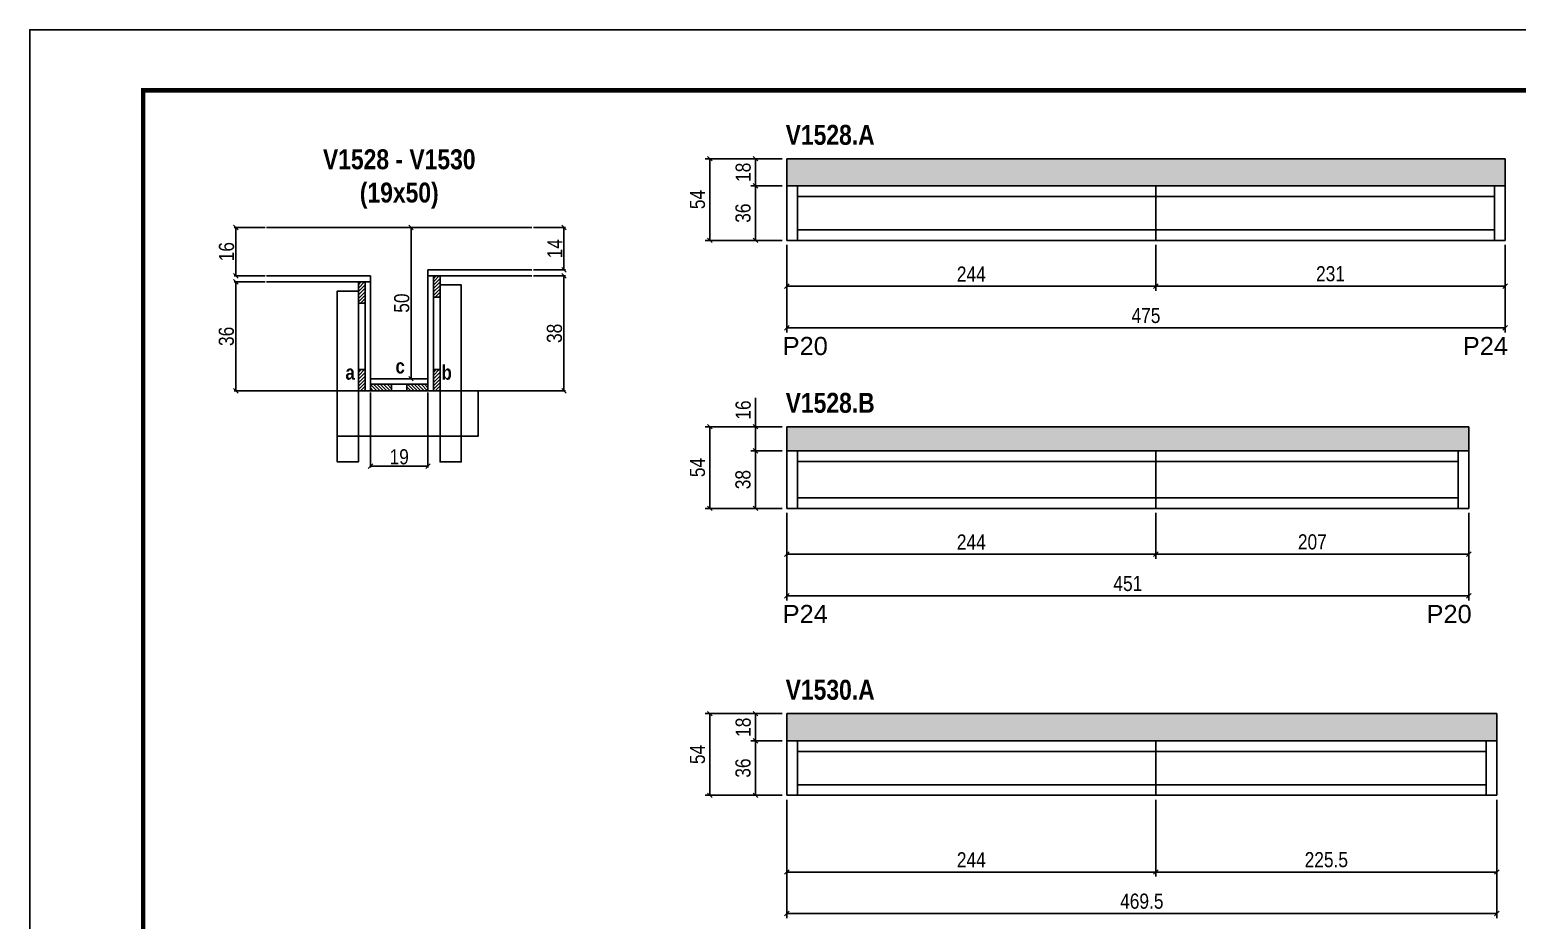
# Model space of a CAD drawing. Extents: x 3309 to 9563, y -2522 to 14608.
# Drawn here: x 4908 to 5891, y 8276 to 8865 of the extents above; entities that cross this region are included whole.
import ezdxf

# ---------------------------------------------------------------- set-up
doc = ezdxf.new("R2010")
doc.units = 0
doc.linetypes.add('DASHED', pattern=[0.75, 0.5, -0.25])
for name, color, linetype in [('5', 5, 'Continuous'), ('COTA', 241, 'Continuous'), ('detalhes', 4, 'Continuous'), ('NOMENCLATURA', 7, 'Continuous'), ('Painéis', 200, 'Continuous'), ('SARR_2.2x7', 40, 'Continuous'), ('SARR_3.5x7', 81, 'Continuous')]:
    doc.layers.add(name, color=color, linetype=linetype)
for name, color, linetype, lineweight in [('CONCRETO', 251, 'Continuous', 25), ('Folhas', 255, 'Continuous', 9), ('SARRAFO DE PRESSAO', 251, 'DASHED', 9)]:
    doc.layers.add(name, color=color, linetype=linetype, lineweight=lineweight)
doc.layers.add('Laje_Perimetro', color=7, linetype='Continuous', plot=False)
doc.styles.add('COTA TECNICA', font='techl___.ttf', dxfattribs={"height": 10})
doc.styles.add('COTA TECNICA 2X', font='techl___.ttf', dxfattribs={"height": 10})
doc.styles.get("Standard").update_dxf_attribs({"font": 'arial.ttf'})
doc.styles.add('TECNICA', font='techb___.ttf', dxfattribs={"height": 10})
doc.dimstyles.new('PAINEL', dxfattribs={"dimtxt": 10, "dimasz": 3, "dimexe": 3, "dimexo": 3, "dimgap": 3, "dimtad": 1, "dimdec": 1, "dimzin": 12, "dimdsep": 46, "dimtxsty": 'COTA TECNICA', "dimblk1": 'OBLIQUE', "dimblk2": 'OBLIQUE', "dimsah": 1, "dimcen": 0.9, "dimclrd": 4, "dimclre": 4, "dimclrt": 240, "dimadec": 1, "dimazin": 3, "dimtfac": 1, "dimtdec": 1, "dimtmove": 0, "dimatfit": 3, "dimfxl": 1, "dimtolj": 1, "dimtzin": 12, "dimarcsym": 0})
doc.dimstyles.new('SECAO', dxfattribs={"dimscale": 0.333333, "dimtxt": 5, "dimasz": 9, "dimexe": 3, "dimexo": 3, "dimgap": 3, "dimtad": 1, "dimdec": 1, "dimlfac": 0.5, "dimzin": 12, "dimdsep": 46, "dimtxsty": 'COTA TECNICA 2X', "dimblk1": 'OBLIQUE', "dimblk2": 'OBLIQUE', "dimsah": 1, "dimcen": 0.9, "dimclrd": 4, "dimclre": 4, "dimclrt": 240, "dimadec": 1, "dimazin": 3, "dimtfac": 1, "dimtdec": 1, "dimtmove": 0, "dimatfit": 3, "dimfxl": 1, "dimtolj": 1, "dimtzin": 12, "dimarcsym": 0})
pattern_1 = [(135, (38368.6903, -114885.928), (-1.122532015, -1.122532015), [])]
pattern_2 = [(45, (-118387.018, -24595.297), (-1.122532015, 1.122532015), [])]

# ---------------------------------------------------------------- blocks, each defined once
blk = doc.blocks.new('9999999999')
at = {"layer": 'Folhas'}
blk.add_lwpolyline([(98138.98, 34190.21), (99623.98, 34190.21), (99623.98, 35240.21), (98138.98, 35240.21)], close=True, dxfattribs=at)
at = {"layer": 'Folhas', "color": 30, "const_width": 3}
blk.add_lwpolyline([(98213.98, 34230.21), (99583.98, 34230.21), (99583.98, 35200.21), (98213.98, 35200.21)], close=True, dxfattribs=at)
blk = doc.blocks.new('_Oblique')
at = {"color": 0, "linetype": 'ByBlock', "lineweight": -2}
blk.add_line((-0.5, -0.5), (0.5, 0.5), dxfattribs=at)
blk = doc.blocks.new('*D2174')
at = {"layer": 'COTA', "color": 4, "lineweight": -2, "transparency": 16777216}
for p, q in [((5133.15, 8625.24), (5133.15, 8575.49)), ((5171.15, 8625.24), (5171.15, 8575.49)), ((5171.15, 8576.49), (5133.15, 8576.49))]:
    blk.add_line(p, q, dxfattribs=at)
at = {"layer": 'Defpoints', "color": 0, "transparency": 16777216}
for p in [(5133.15, 8626.24), (5171.15, 8626.24), (5133.15, 8576.49)]:
    blk.add_point(p, dxfattribs=at)
at = {"layer": 'COTA', "color": 4, "lineweight": -2, "transparency": 16777216, "xscale": 3, "yscale": 3, "zscale": 3, "rotation": 180}
blk.add_blockref('_Oblique', (5133.15, 8576.49), dxfattribs=at)
at = {"layer": 'COTA', "color": 4, "lineweight": -2, "transparency": 16777216, "xscale": 3, "yscale": 3, "zscale": 3}
blk.add_blockref('_Oblique', (5171.15, 8576.49), dxfattribs=at)
at = {"layer": 'COTA', "color": 240, "transparency": 16777216, "insert": (5152.15, 8582.58), "char_height": 10, "attachment_point": 5, "style": 'COTA TECNICA 2X'}
blk.add_mtext('\\A1;19', dxfattribs=at)
blk = doc.blocks.new('*D2175')
at = {"layer": 'COTA', "color": 4, "lineweight": -2, "transparency": 16777216}
for p, q in [((5063.45, 8698.24), (5043.1, 8698.24)), ((5044.1, 8698.24), (5044.1, 8626.24)), ((5124.15, 8626.24), (5043.1, 8626.24))]:
    blk.add_line(p, q, dxfattribs=at)
at = {"layer": 'Defpoints', "color": 0, "transparency": 16777216}
for p in [(5064.45, 8698.24), (5044.1, 8626.24), (5125.15, 8626.24, 0)]:
    blk.add_point(p, dxfattribs=at)
at = {"layer": 'COTA', "color": 4, "lineweight": -2, "transparency": 16777216, "xscale": 3, "yscale": 3, "zscale": 3}
for p, rotation in [((5044.1, 8698.24), 90), ((5044.1, 8626.24), 270)]:
    blk.add_blockref('_Oblique', p, dxfattribs=dict(at, rotation=rotation))
at = {"layer": 'COTA', "color": 240, "transparency": 16777216, "insert": (5037.89, 8662.24), "char_height": 10, "attachment_point": 5, "rotation": 90, "style": 'COTA TECNICA 2X'}
blk.add_mtext('\\A1;36', dxfattribs=at)
blk = doc.blocks.new('*D2176')
at = {"layer": 'COTA', "color": 4, "lineweight": -2, "transparency": 16777216}
for p, q in [((5240.85, 8702.24), (5262.07, 8702.24)), ((5261.07, 8702.24), (5261.07, 8626.24)), ((5180.15, 8626.24), (5262.07, 8626.24))]:
    blk.add_line(p, q, dxfattribs=at)
at = {"layer": 'Defpoints', "color": 0, "transparency": 16777216}
for p in [(5239.85, 8702.24), (5179.15, 8626.24, 0), (5261.07, 8626.24)]:
    blk.add_point(p, dxfattribs=at)
at = {"layer": 'COTA', "color": 4, "lineweight": -2, "transparency": 16777216, "xscale": 3, "yscale": 3, "zscale": 3}
for p, rotation in [((5261.07, 8702.24), 90), ((5261.07, 8626.24), 270)]:
    blk.add_blockref('_Oblique', p, dxfattribs=dict(at, rotation=rotation))
at = {"layer": 'COTA', "color": 240, "transparency": 16777216, "insert": (5254.83, 8664.24), "char_height": 10, "attachment_point": 5, "rotation": 90, "style": 'COTA TECNICA 2X'}
blk.add_mtext('\\A1;38', dxfattribs=at)
blk = doc.blocks.new('*D2177')
at = {"layer": 'COTA', "color": 4, "lineweight": -2, "transparency": 16777216}
for p, q in [((5170.15, 8734.24), (5158.98, 8734.24)), ((5159.98, 8634.24), (5159.98, 8734.24)), ((5170.15, 8634.24), (5158.98, 8634.24))]:
    blk.add_line(p, q, dxfattribs=at)
at = {"layer": 'Defpoints', "color": 0, "transparency": 16777216}
for p in [(5159.98, 8734.24), (5171.15, 8734.24), (5171.15, 8634.24)]:
    blk.add_point(p, dxfattribs=at)
at = {"layer": 'COTA', "color": 4, "lineweight": -2, "transparency": 16777216, "xscale": 3, "yscale": 3, "zscale": 3}
for p, rotation in [((5159.98, 8734.24), 90), ((5159.98, 8634.24), 270)]:
    blk.add_blockref('_Oblique', p, dxfattribs=dict(at, rotation=rotation))
at = {"layer": 'COTA', "color": 240, "transparency": 16777216, "insert": (5153.87, 8684.24), "char_height": 10, "attachment_point": 5, "rotation": 90, "style": 'COTA TECNICA 2X'}
blk.add_mtext('\\A1;50', dxfattribs=at)
blk = doc.blocks.new('*D2178')
at = {"layer": 'COTA', "color": 4, "lineweight": -2, "transparency": 16777216}
for p, q in [((5240.85, 8734.24), (5262.07, 8734.24)), ((5261.07, 8706.24), (5261.07, 8734.24)), ((5240.85, 8706.24), (5262.07, 8706.24))]:
    blk.add_line(p, q, dxfattribs=at)
at = {"layer": 'Defpoints', "color": 0, "transparency": 16777216}
for p in [(5239.85, 8734.24), (5261.07, 8734.24), (5239.85, 8706.24)]:
    blk.add_point(p, dxfattribs=at)
at = {"layer": 'COTA', "color": 4, "lineweight": -2, "transparency": 16777216, "xscale": 3, "yscale": 3, "zscale": 3}
for p, rotation in [((5261.07, 8734.24), 90), ((5261.07, 8706.24), 270)]:
    blk.add_blockref('_Oblique', p, dxfattribs=dict(at, rotation=rotation))
at = {"layer": 'COTA', "color": 240, "transparency": 16777216, "insert": (5255, 8720.24), "char_height": 10, "attachment_point": 5, "rotation": 90, "style": 'COTA TECNICA 2X'}
blk.add_mtext('\\A1;14', dxfattribs=at)
blk = doc.blocks.new('*D2179')
at = {"layer": 'COTA', "color": 4, "lineweight": -2, "transparency": 16777216}
for p, q in [((5063.45, 8734.24), (5043.1, 8734.24)), ((5044.1, 8702.24), (5044.1, 8734.24)), ((5063.45, 8702.24), (5043.1, 8702.24))]:
    blk.add_line(p, q, dxfattribs=at)
at = {"layer": 'Defpoints', "color": 0, "transparency": 16777216}
for p in [(5044.1, 8734.24), (5064.45, 8734.24), (5064.45, 8702.24)]:
    blk.add_point(p, dxfattribs=at)
at = {"layer": 'COTA', "color": 4, "lineweight": -2, "transparency": 16777216, "xscale": 3, "yscale": 3, "zscale": 3}
for p, rotation in [((5044.1, 8734.24), 90), ((5044.1, 8702.24), 270)]:
    blk.add_blockref('_Oblique', p, dxfattribs=dict(at, rotation=rotation))
at = {"layer": 'COTA', "color": 240, "transparency": 16777216, "insert": (5038, 8718.24), "char_height": 10, "attachment_point": 5, "rotation": 90, "style": 'COTA TECNICA 2X'}
blk.add_mtext('\\A1;16', dxfattribs=at)
blk = doc.blocks.new('*D2180')
at = {"layer": 'COTA', "color": 4, "lineweight": -2, "transparency": 16777216}
for p, q in [((5408.4, 8722.72), (5408.4, 8664.9)), ((5883.4, 8722.72), (5883.4, 8664.9)), ((5408.4, 8667.9), (5883.4, 8667.9))]:
    blk.add_line(p, q, dxfattribs=at)
at = {"layer": 'Defpoints', "color": 0, "transparency": 16777216}
for p in [(5408.4, 8725.72), (5883.4, 8725.72), (5883.4, 8667.9)]:
    blk.add_point(p, dxfattribs=at)
at = {"layer": 'COTA', "color": 4, "lineweight": -2, "transparency": 16777216, "xscale": 3, "yscale": 3, "zscale": 3, "rotation": 180}
blk.add_blockref('_Oblique', (5408.4, 8667.9), dxfattribs=at)
at = {"layer": 'COTA', "color": 4, "lineweight": -2, "transparency": 16777216, "xscale": 3, "yscale": 3, "zscale": 3}
blk.add_blockref('_Oblique', (5883.4, 8667.9), dxfattribs=at)
at = {"layer": 'COTA', "color": 240, "transparency": 16777216, "insert": (5645.9, 8676.01), "char_height": 10, "attachment_point": 5, "style": 'COTA TECNICA'}
blk.add_mtext('\\A1;475', dxfattribs=at)
blk = doc.blocks.new('*D2181')
at = {"layer": 'COTA', "color": 4, "lineweight": -2, "transparency": 16777216}
for p, q in [((5408.4, 8722.72), (5408.4, 8692.38)), ((5652.4, 8722.72), (5652.4, 8692.38)), ((5408.4, 8695.38), (5652.4, 8695.38))]:
    blk.add_line(p, q, dxfattribs=at)
at = {"layer": 'Defpoints', "color": 0, "transparency": 16777216}
for p in [(5408.4, 8725.72), (5652.4, 8725.72), (5652.4, 8695.38)]:
    blk.add_point(p, dxfattribs=at)
at = {"layer": 'COTA', "color": 4, "lineweight": -2, "transparency": 16777216, "xscale": 3, "yscale": 3, "zscale": 3, "rotation": 180}
blk.add_blockref('_Oblique', (5408.4, 8695.38), dxfattribs=at)
at = {"layer": 'COTA', "color": 4, "lineweight": -2, "transparency": 16777216, "xscale": 3, "yscale": 3, "zscale": 3}
blk.add_blockref('_Oblique', (5652.4, 8695.38), dxfattribs=at)
at = {"layer": 'COTA', "color": 240, "transparency": 16777216, "insert": (5530.4, 8703.45), "char_height": 10, "attachment_point": 5, "style": 'COTA TECNICA'}
blk.add_mtext('\\A1;244', dxfattribs=at)
blk = doc.blocks.new('*D2182')
at = {"layer": 'COTA', "color": 4, "lineweight": -2, "transparency": 16777216}
for p, q in [((5652.4, 8722.72), (5652.4, 8692.38)), ((5883.4, 8722.72), (5883.4, 8692.38)), ((5652.4, 8695.38), (5883.4, 8695.38))]:
    blk.add_line(p, q, dxfattribs=at)
at = {"layer": 'Defpoints', "color": 0, "transparency": 16777216}
for p in [(5652.4, 8725.72), (5883.4, 8725.72), (5883.4, 8695.38)]:
    blk.add_point(p, dxfattribs=at)
at = {"layer": 'COTA', "color": 4, "lineweight": -2, "transparency": 16777216, "xscale": 3, "yscale": 3, "zscale": 3, "rotation": 180}
blk.add_blockref('_Oblique', (5652.4, 8695.38), dxfattribs=at)
at = {"layer": 'COTA', "color": 4, "lineweight": -2, "transparency": 16777216, "xscale": 3, "yscale": 3, "zscale": 3}
blk.add_blockref('_Oblique', (5883.4, 8695.38), dxfattribs=at)
at = {"layer": 'COTA', "color": 240, "transparency": 16777216, "insert": (5767.9, 8703.6), "char_height": 10, "attachment_point": 5, "style": 'COTA TECNICA'}
blk.add_mtext('\\A1;231', dxfattribs=at)
blk = doc.blocks.new('*D2183')
at = {"layer": 'COTA', "color": 4, "lineweight": -2, "transparency": 16777216}
for p, q in [((5405.4, 8779.72), (5384.72, 8779.72)), ((5387.72, 8761.72), (5387.72, 8779.72)), ((5405.4, 8761.72), (5384.72, 8761.72))]:
    blk.add_line(p, q, dxfattribs=at)
at = {"layer": 'Defpoints', "color": 0, "transparency": 16777216}
for p in [(5387.72, 8779.72), (5408.4, 8779.72), (5408.4, 8761.72)]:
    blk.add_point(p, dxfattribs=at)
at = {"layer": 'COTA', "color": 4, "lineweight": -2, "transparency": 16777216, "xscale": 3, "yscale": 3, "zscale": 3}
for p, rotation in [((5387.72, 8779.72), 90), ((5387.72, 8761.72), 270)]:
    blk.add_blockref('_Oblique', p, dxfattribs=dict(at, rotation=rotation))
at = {"layer": 'COTA', "color": 240, "transparency": 16777216, "insert": (5379.62, 8770.72), "char_height": 10, "attachment_point": 5, "rotation": 90, "style": 'COTA TECNICA'}
blk.add_mtext('\\A1;18', dxfattribs=at)
blk = doc.blocks.new('*D2184')
at = {"layer": 'COTA', "color": 4, "lineweight": -2, "transparency": 16777216}
for p, q in [((5405.4, 8761.72), (5384.72, 8761.72)), ((5387.72, 8761.72), (5387.72, 8725.72)), ((5405.4, 8725.72), (5384.72, 8725.72))]:
    blk.add_line(p, q, dxfattribs=at)
at = {"layer": 'Defpoints', "color": 0, "transparency": 16777216}
for p in [(5408.4, 8761.72), (5387.72, 8725.72), (5408.4, 8725.72)]:
    blk.add_point(p, dxfattribs=at)
at = {"layer": 'COTA', "color": 4, "lineweight": -2, "transparency": 16777216, "xscale": 3, "yscale": 3, "zscale": 3}
for p, rotation in [((5387.72, 8761.72), 90), ((5387.72, 8725.72), 270)]:
    blk.add_blockref('_Oblique', p, dxfattribs=dict(at, rotation=rotation))
at = {"layer": 'COTA', "color": 240, "transparency": 16777216, "insert": (5379.5, 8743.72), "char_height": 10, "attachment_point": 5, "rotation": 90, "style": 'COTA TECNICA'}
blk.add_mtext('\\A1;36', dxfattribs=at)
blk = doc.blocks.new('*D2185')
at = {"layer": 'COTA', "color": 4, "lineweight": -2, "transparency": 16777216}
for p, q in [((5405.4, 8779.72), (5354.49, 8779.72)), ((5357.49, 8725.72), (5357.49, 8779.72)), ((5405.4, 8725.72), (5354.49, 8725.72))]:
    blk.add_line(p, q, dxfattribs=at)
at = {"layer": 'Defpoints', "color": 0, "transparency": 16777216}
for p in [(5357.49, 8779.72), (5408.4, 8779.72), (5408.4, 8725.72)]:
    blk.add_point(p, dxfattribs=at)
at = {"layer": 'COTA', "color": 4, "lineweight": -2, "transparency": 16777216, "xscale": 3, "yscale": 3, "zscale": 3}
for p, rotation in [((5357.49, 8779.72), 90), ((5357.49, 8725.72), 270)]:
    blk.add_blockref('_Oblique', p, dxfattribs=dict(at, rotation=rotation))
at = {"layer": 'COTA', "color": 240, "transparency": 16777216, "insert": (5349.38, 8752.72), "char_height": 10, "attachment_point": 5, "rotation": 90, "style": 'COTA TECNICA'}
blk.add_mtext('\\A1;54', dxfattribs=at)
blk = doc.blocks.new('*D2186')
at = {"layer": 'COTA', "color": 4, "lineweight": -2, "transparency": 16777216}
for p, q in [((5408.4, 8545.52), (5408.4, 8487.7)), ((5859.4, 8545.52), (5859.4, 8487.7)), ((5408.4, 8490.7), (5859.4, 8490.7))]:
    blk.add_line(p, q, dxfattribs=at)
at = {"layer": 'Defpoints', "color": 0, "transparency": 16777216}
for p in [(5408.4, 8548.52), (5859.4, 8548.52), (5859.4, 8490.7)]:
    blk.add_point(p, dxfattribs=at)
at = {"layer": 'COTA', "color": 4, "lineweight": -2, "transparency": 16777216, "xscale": 3, "yscale": 3, "zscale": 3, "rotation": 180}
blk.add_blockref('_Oblique', (5408.4, 8490.7), dxfattribs=at)
at = {"layer": 'COTA', "color": 4, "lineweight": -2, "transparency": 16777216, "xscale": 3, "yscale": 3, "zscale": 3}
blk.add_blockref('_Oblique', (5859.4, 8490.7), dxfattribs=at)
at = {"layer": 'COTA', "color": 240, "transparency": 16777216, "insert": (5633.9, 8498.81), "char_height": 10, "attachment_point": 5, "style": 'COTA TECNICA'}
blk.add_mtext('\\A1;451', dxfattribs=at)
blk = doc.blocks.new('*D2187')
at = {"layer": 'COTA', "color": 4, "lineweight": -2, "transparency": 16777216}
for p, q in [((5408.4, 8545.52), (5408.4, 8515.18)), ((5652.4, 8545.52), (5652.4, 8515.18)), ((5408.4, 8518.18), (5652.4, 8518.18))]:
    blk.add_line(p, q, dxfattribs=at)
at = {"layer": 'Defpoints', "color": 0, "transparency": 16777216}
for p in [(5408.4, 8548.52), (5652.4, 8548.52), (5652.4, 8518.18)]:
    blk.add_point(p, dxfattribs=at)
at = {"layer": 'COTA', "color": 4, "lineweight": -2, "transparency": 16777216, "xscale": 3, "yscale": 3, "zscale": 3, "rotation": 180}
blk.add_blockref('_Oblique', (5408.4, 8518.18), dxfattribs=at)
at = {"layer": 'COTA', "color": 4, "lineweight": -2, "transparency": 16777216, "xscale": 3, "yscale": 3, "zscale": 3}
blk.add_blockref('_Oblique', (5652.4, 8518.18), dxfattribs=at)
at = {"layer": 'COTA', "color": 240, "transparency": 16777216, "insert": (5530.4, 8526.26), "char_height": 10, "attachment_point": 5, "style": 'COTA TECNICA'}
blk.add_mtext('\\A1;244', dxfattribs=at)
blk = doc.blocks.new('*D2188')
at = {"layer": 'COTA', "color": 4, "lineweight": -2, "transparency": 16777216}
for p, q in [((5652.4, 8545.52), (5652.4, 8515.18)), ((5859.4, 8545.52), (5859.4, 8515.18)), ((5652.4, 8518.18), (5859.4, 8518.18))]:
    blk.add_line(p, q, dxfattribs=at)
at = {"layer": 'Defpoints', "color": 0, "transparency": 16777216}
for p in [(5652.4, 8548.52), (5859.4, 8548.52), (5859.4, 8518.18)]:
    blk.add_point(p, dxfattribs=at)
at = {"layer": 'COTA', "color": 4, "lineweight": -2, "transparency": 16777216, "xscale": 3, "yscale": 3, "zscale": 3, "rotation": 180}
blk.add_blockref('_Oblique', (5652.4, 8518.18), dxfattribs=at)
at = {"layer": 'COTA', "color": 4, "lineweight": -2, "transparency": 16777216, "xscale": 3, "yscale": 3, "zscale": 3}
blk.add_blockref('_Oblique', (5859.4, 8518.18), dxfattribs=at)
at = {"layer": 'COTA', "color": 240, "transparency": 16777216, "insert": (5755.9, 8526.29), "char_height": 10, "attachment_point": 5, "style": 'COTA TECNICA'}
blk.add_mtext('\\A1;207', dxfattribs=at)
blk = doc.blocks.new('*D2189')
at = {"layer": 'COTA', "color": 4, "lineweight": -2, "transparency": 16777216}
for p, q in [((5387.72, 8602.52), (5387.72, 8621.53)), ((5405.4, 8602.52), (5384.72, 8602.52)), ((5387.72, 8586.52), (5387.72, 8602.52)), ((5405.4, 8586.52), (5384.72, 8586.52))]:
    blk.add_line(p, q, dxfattribs=at)
at = {"layer": 'Defpoints', "color": 0, "transparency": 16777216}
for p in [(5387.72, 8602.52), (5408.4, 8602.52), (5408.4, 8586.52)]:
    blk.add_point(p, dxfattribs=at)
at = {"layer": 'COTA', "color": 4, "lineweight": -2, "transparency": 16777216, "xscale": 3, "yscale": 3, "zscale": 3}
for p, rotation in [((5387.72, 8602.52), 90), ((5387.72, 8586.52), 270)]:
    blk.add_blockref('_Oblique', p, dxfattribs=dict(at, rotation=rotation))
at = {"layer": 'COTA', "color": 240, "transparency": 16777216, "insert": (5379.62, 8613.53), "char_height": 10, "attachment_point": 5, "rotation": 90, "style": 'COTA TECNICA'}
blk.add_mtext('\\A1;16', dxfattribs=at)
blk = doc.blocks.new('*D2190')
at = {"layer": 'COTA', "color": 4, "lineweight": -2, "transparency": 16777216}
for p, q in [((5405.4, 8586.52), (5384.72, 8586.52)), ((5387.72, 8586.52), (5387.72, 8548.52)), ((5405.4, 8548.52), (5384.72, 8548.52))]:
    blk.add_line(p, q, dxfattribs=at)
at = {"layer": 'Defpoints', "color": 0, "transparency": 16777216}
for p in [(5408.4, 8586.52), (5387.72, 8548.52), (5408.4, 8548.52)]:
    blk.add_point(p, dxfattribs=at)
at = {"layer": 'COTA', "color": 4, "lineweight": -2, "transparency": 16777216, "xscale": 3, "yscale": 3, "zscale": 3}
for p, rotation in [((5387.72, 8586.52), 90), ((5387.72, 8548.52), 270)]:
    blk.add_blockref('_Oblique', p, dxfattribs=dict(at, rotation=rotation))
at = {"layer": 'COTA', "color": 240, "transparency": 16777216, "insert": (5379.48, 8567.52), "char_height": 10, "attachment_point": 5, "rotation": 90, "style": 'COTA TECNICA'}
blk.add_mtext('\\A1;38', dxfattribs=at)
blk = doc.blocks.new('*D2191')
at = {"layer": 'COTA', "color": 4, "lineweight": -2, "transparency": 16777216}
for p, q in [((5405.4, 8602.52), (5354.49, 8602.52)), ((5357.49, 8548.52), (5357.49, 8602.52)), ((5405.4, 8548.52), (5354.49, 8548.52))]:
    blk.add_line(p, q, dxfattribs=at)
at = {"layer": 'Defpoints', "color": 0, "transparency": 16777216}
for p in [(5357.49, 8602.52), (5408.4, 8602.52), (5408.4, 8548.52)]:
    blk.add_point(p, dxfattribs=at)
at = {"layer": 'COTA', "color": 4, "lineweight": -2, "transparency": 16777216, "xscale": 3, "yscale": 3, "zscale": 3}
for p, rotation in [((5357.49, 8602.52), 90), ((5357.49, 8548.52), 270)]:
    blk.add_blockref('_Oblique', p, dxfattribs=dict(at, rotation=rotation))
at = {"layer": 'COTA', "color": 240, "transparency": 16777216, "insert": (5349.38, 8575.52), "char_height": 10, "attachment_point": 5, "rotation": 90, "style": 'COTA TECNICA'}
blk.add_mtext('\\A1;54', dxfattribs=at)
blk = doc.blocks.new('*D2198')
at = {"layer": 'COTA', "color": 4, "lineweight": -2, "transparency": 16777216}
for p, q in [((5408.4, 8355.79), (5408.4, 8277.6)), ((5877.9, 8355.79), (5877.9, 8277.6)), ((5408.4, 8280.6), (5877.9, 8280.6))]:
    blk.add_line(p, q, dxfattribs=at)
at = {"layer": 'Defpoints', "color": 0, "transparency": 16777216}
for p in [(5408.4, 8358.79), (5877.9, 8358.79), (5877.9, 8280.6)]:
    blk.add_point(p, dxfattribs=at)
at = {"layer": 'COTA', "color": 4, "lineweight": -2, "transparency": 16777216, "xscale": 3, "yscale": 3, "zscale": 3, "rotation": 180}
blk.add_blockref('_Oblique', (5408.4, 8280.6), dxfattribs=at)
at = {"layer": 'COTA', "color": 4, "lineweight": -2, "transparency": 16777216, "xscale": 3, "yscale": 3, "zscale": 3}
blk.add_blockref('_Oblique', (5877.9, 8280.6), dxfattribs=at)
at = {"layer": 'COTA', "color": 240, "transparency": 16777216, "insert": (5643.15, 8288.74), "char_height": 10, "attachment_point": 5, "style": 'COTA TECNICA'}
blk.add_mtext('\\A1;469.5', dxfattribs=at)
blk = doc.blocks.new('*D2199')
at = {"layer": 'COTA', "color": 4, "lineweight": -2, "transparency": 16777216}
for p, q in [((5408.4, 8355.79), (5408.4, 8305.08)), ((5652.4, 8355.79), (5652.4, 8305.08)), ((5408.4, 8308.08), (5652.4, 8308.08))]:
    blk.add_line(p, q, dxfattribs=at)
at = {"layer": 'Defpoints', "color": 0, "transparency": 16777216}
for p in [(5408.4, 8358.79), (5652.4, 8358.79), (5652.4, 8308.08)]:
    blk.add_point(p, dxfattribs=at)
at = {"layer": 'COTA', "color": 4, "lineweight": -2, "transparency": 16777216, "xscale": 3, "yscale": 3, "zscale": 3, "rotation": 180}
blk.add_blockref('_Oblique', (5408.4, 8308.08), dxfattribs=at)
at = {"layer": 'COTA', "color": 4, "lineweight": -2, "transparency": 16777216, "xscale": 3, "yscale": 3, "zscale": 3}
blk.add_blockref('_Oblique', (5652.4, 8308.08), dxfattribs=at)
at = {"layer": 'COTA', "color": 240, "transparency": 16777216, "insert": (5530.4, 8316.15), "char_height": 10, "attachment_point": 5, "style": 'COTA TECNICA'}
blk.add_mtext('\\A1;244', dxfattribs=at)
blk = doc.blocks.new('*D2200')
at = {"layer": 'COTA', "color": 4, "lineweight": -2, "transparency": 16777216}
for p, q in [((5652.4, 8355.79), (5652.4, 8305.08)), ((5877.9, 8355.79), (5877.9, 8305.08)), ((5652.4, 8308.08), (5877.9, 8308.08))]:
    blk.add_line(p, q, dxfattribs=at)
at = {"layer": 'Defpoints', "color": 0, "transparency": 16777216}
for p in [(5652.4, 8358.79), (5877.9, 8358.79), (5877.9, 8308.08)]:
    blk.add_point(p, dxfattribs=at)
at = {"layer": 'COTA', "color": 4, "lineweight": -2, "transparency": 16777216, "xscale": 3, "yscale": 3, "zscale": 3, "rotation": 180}
blk.add_blockref('_Oblique', (5652.4, 8308.08), dxfattribs=at)
at = {"layer": 'COTA', "color": 4, "lineweight": -2, "transparency": 16777216, "xscale": 3, "yscale": 3, "zscale": 3}
blk.add_blockref('_Oblique', (5877.9, 8308.08), dxfattribs=at)
at = {"layer": 'COTA', "color": 240, "transparency": 16777216, "insert": (5765.15, 8316.19), "char_height": 10, "attachment_point": 5, "style": 'COTA TECNICA'}
blk.add_mtext('\\A1;225.5', dxfattribs=at)
blk = doc.blocks.new('*D2201')
at = {"layer": 'COTA', "color": 4, "lineweight": -2, "transparency": 16777216}
for p, q in [((5405.4, 8412.79), (5384.72, 8412.79)), ((5387.72, 8394.79), (5387.72, 8412.79)), ((5405.4, 8394.79), (5384.72, 8394.79))]:
    blk.add_line(p, q, dxfattribs=at)
at = {"layer": 'Defpoints', "color": 0, "transparency": 16777216}
for p in [(5387.72, 8412.79), (5408.4, 8412.79), (5408.4, 8394.79)]:
    blk.add_point(p, dxfattribs=at)
at = {"layer": 'COTA', "color": 4, "lineweight": -2, "transparency": 16777216, "xscale": 3, "yscale": 3, "zscale": 3}
for p, rotation in [((5387.72, 8412.79), 90), ((5387.72, 8394.79), 270)]:
    blk.add_blockref('_Oblique', p, dxfattribs=dict(at, rotation=rotation))
at = {"layer": 'COTA', "color": 240, "transparency": 16777216, "insert": (5379.62, 8403.79), "char_height": 10, "attachment_point": 5, "rotation": 90, "style": 'COTA TECNICA'}
blk.add_mtext('\\A1;18', dxfattribs=at)
blk = doc.blocks.new('*D2202')
at = {"layer": 'COTA', "color": 4, "lineweight": -2, "transparency": 16777216}
for p, q in [((5405.4, 8394.79), (5384.72, 8394.79)), ((5387.72, 8394.79), (5387.72, 8358.79)), ((5405.4, 8358.79), (5384.72, 8358.79))]:
    blk.add_line(p, q, dxfattribs=at)
at = {"layer": 'Defpoints', "color": 0, "transparency": 16777216}
for p in [(5408.4, 8394.79), (5387.72, 8358.79), (5408.4, 8358.79)]:
    blk.add_point(p, dxfattribs=at)
at = {"layer": 'COTA', "color": 4, "lineweight": -2, "transparency": 16777216, "xscale": 3, "yscale": 3, "zscale": 3}
for p, rotation in [((5387.72, 8394.79), 90), ((5387.72, 8358.79), 270)]:
    blk.add_blockref('_Oblique', p, dxfattribs=dict(at, rotation=rotation))
at = {"layer": 'COTA', "color": 240, "transparency": 16777216, "insert": (5379.5, 8376.79), "char_height": 10, "attachment_point": 5, "rotation": 90, "style": 'COTA TECNICA'}
blk.add_mtext('\\A1;36', dxfattribs=at)
blk = doc.blocks.new('*D2203')
at = {"layer": 'COTA', "color": 4, "lineweight": -2, "transparency": 16777216}
for p, q in [((5405.4, 8412.79), (5354.49, 8412.79)), ((5357.49, 8358.79), (5357.49, 8412.79)), ((5405.4, 8358.79), (5354.49, 8358.79))]:
    blk.add_line(p, q, dxfattribs=at)
at = {"layer": 'Defpoints', "color": 0, "transparency": 16777216}
for p in [(5357.49, 8412.79), (5408.4, 8412.79), (5408.4, 8358.79)]:
    blk.add_point(p, dxfattribs=at)
at = {"layer": 'COTA', "color": 4, "lineweight": -2, "transparency": 16777216, "xscale": 3, "yscale": 3, "zscale": 3}
for p, rotation in [((5357.49, 8412.79), 90), ((5357.49, 8358.79), 270)]:
    blk.add_blockref('_Oblique', p, dxfattribs=dict(at, rotation=rotation))
at = {"layer": 'COTA', "color": 240, "transparency": 16777216, "insert": (5349.38, 8385.79), "char_height": 10, "attachment_point": 5, "rotation": 90, "style": 'COTA TECNICA'}
blk.add_mtext('\\A1;54', dxfattribs=at)

msp = doc.modelspace()

# ---------------------------------------------------------------- hatches: boundary and pattern name
at = {"layer": 'COTA'}
h = msp.add_hatch(dxfattribs=at)
h.set_pattern_fill('AR-CONC', color=256, scale=0.03)
h.set_pattern_definition([(50, (-1585, -3435.7507), (5.46554, -0.4781726), [0.5715, -6.2865]), (355, (-1585, -3435.7507), (-1.0573026, 5.7317054), [0.4572, -5.0292175]), (100.451445, (-1584.5445, -3435.7905), (4.4082374, 5.2535326), [0.4857003, -5.3427073]), (46.1842, (-1585, -3434.227), (8.1323712, -1.2612698), [0.85725, -9.42975]), (96.63556, (-1584.322, -3434.332), (7.122124, 7.4227837), [0.7285507, -8.0140682]), (351.18415, (-1585, -3434.227), (7.122124, 7.4227837), [0.685799, -7.543792]), (21, (-1584.238, -3434.6077), (4.5484317, -3.067956), [0.5715, -6.2865]), (326, (-1584.238, -3434.6077), (1.8540609, 5.525639), [0.4572, -5.0292]), (71.451445, (-1583.859, -3434.8634), (6.4024926, 2.457683), [0.4857003, -5.3426981]), (37.5, (-1585, -3435.7507), (0.0926581, 2.53665117), [0, -4.96824, 0, -5.1054, 0, -5.04825]), (7.5, (-1585, -3435.7507), (2.0045899, 3.00541724), [0, -2.91084, 0, -4.85394, 0, -1.92405]), (327.5, (-1586.6993, -3435.7507), (4.06771786, -0.17186232), [0, -1.905, 0, -5.9436, 0, -7.8867]), (317.5, (-1587.4613, -3435.7507), (4.4438754, 0.7627947), [0, -2.4765, 0, -3.94716, 0, -5.6007])])
h.paths.add_polyline_path([(5408.4, 8779.72), (5408.4, 8761.72), (5883.4, 8761.72), (5883.4, 8779.72)])
h = msp.add_hatch(dxfattribs=at)
h.set_pattern_fill('AR-CONC', color=256, scale=0.03)
h.set_pattern_definition([(50, (-1585, -3612.946), (5.46554, -0.4781726), [0.5715, -6.2865]), (355, (-1585, -3612.946), (-1.0573026, 5.7317054), [0.4572, -5.0292175]), (100.451445, (-1584.5445, -3612.986), (4.4082374, 5.2535326), [0.4857003, -5.3427073]), (46.1842, (-1585, -3611.422), (8.1323712, -1.2612698), [0.85725, -9.42975]), (96.63556, (-1584.322, -3611.527), (7.122124, 7.4227837), [0.7285507, -8.0140682]), (351.18415, (-1585, -3611.422), (7.122124, 7.4227837), [0.685799, -7.543792]), (21, (-1584.238, -3611.803), (4.5484317, -3.067956), [0.5715, -6.2865]), (326, (-1584.238, -3611.803), (1.8540609, 5.525639), [0.4572, -5.0292]), (71.451445, (-1583.859, -3612.059), (6.4024926, 2.457683), [0.4857003, -5.3426981]), (37.5, (-1585, -3612.9461), (0.0926581, 2.53665117), [0, -4.96824, 0, -5.1054, 0, -5.04825]), (7.5, (-1585, -3612.946), (2.0045899, 3.00541724), [0, -2.91084, 0, -4.85394, 0, -1.92405]), (327.5, (-1586.6993, -3612.9461), (4.06771786, -0.17186232), [0, -1.905, 0, -5.9436, 0, -7.8867]), (317.5, (-1587.4613, -3612.946), (4.4438754, 0.7627947), [0, -2.4765, 0, -3.94716, 0, -5.6007])])
h.paths.add_polyline_path([(5408.4, 8602.52), (5408.4, 8586.52), (5859.4, 8586.52), (5859.4, 8602.52)])
h = msp.add_hatch(dxfattribs=at)
h.set_pattern_fill('AR-CONC', color=256, scale=0.03)
h.set_pattern_definition([(50, (-1585, -3802.68), (5.46554, -0.4781726), [0.5715, -6.2865]), (355, (-1585, -3802.68), (-1.0573026, 5.7317054), [0.4572, -5.0292175]), (100.451445, (-1584.5445, -3802.72), (4.4082374, 5.2535326), [0.4857003, -5.3427073]), (46.1842, (-1585, -3801.156), (8.1323712, -1.2612698), [0.85725, -9.42975]), (96.63556, (-1584.322, -3801.261), (7.122124, 7.4227837), [0.7285507, -8.0140682]), (351.18415, (-1585, -3801.156), (7.122124, 7.4227837), [0.685799, -7.543792]), (21, (-1584.238, -3801.537), (4.5484317, -3.067956), [0.5715, -6.2865]), (326, (-1584.238, -3801.537), (1.8540609, 5.525639), [0.4572, -5.0292]), (71.451445, (-1583.859, -3801.7926), (6.4024926, 2.457683), [0.4857003, -5.3426981]), (37.5, (-1585, -3802.6799), (0.0926581, 2.53665117), [0, -4.96824, 0, -5.1054, 0, -5.04825]), (7.5, (-1585, -3802.68), (2.0045899, 3.00541724), [0, -2.91084, 0, -4.85394, 0, -1.92405]), (327.5, (-1586.6993, -3802.68), (4.06771786, -0.17186232), [0, -1.905, 0, -5.9436, 0, -7.8867]), (317.5, (-1587.4613, -3802.68), (4.4438754, 0.7627947), [0, -2.4765, 0, -3.94716, 0, -5.6007])])
h.paths.add_polyline_path([(5408.4, 8412.79), (5408.4, 8394.79), (5877.9, 8394.79), (5877.9, 8412.79)])
at = {"layer": 'SARR_2.2x7'}
h = msp.add_hatch(dxfattribs=at)
h.set_pattern_fill('ANSI31', color=256, scale=0.5)
h.set_pattern_definition([(45, (-118387.018, -24537.297), (-1.122532015, 1.122532015), [])])
h.paths.add_polyline_path([(5125.15, 8684.24), (5129.55, 8684.24), (5129.55, 8698.24), (5125.15, 8698.24)])
h = msp.add_hatch(dxfattribs=at)
h.set_pattern_fill('ANSI31', color=256, scale=0.5)
h.set_pattern_definition([(45, (-118387.018, -24533.297), (-1.122532015, 1.122532015), [])])
h.paths.add_polyline_path([(5179.15, 8688.24), (5174.75, 8688.24), (5174.75, 8702.24), (5179.15, 8702.24)])
h = msp.add_hatch(dxfattribs=at)
h.set_pattern_fill('ANSI31', color=256, scale=0.5)
h.set_pattern_definition(pattern_2)
h.paths.add_polyline_path([(5125.15, 8626.24), (5129.55, 8626.24), (5129.55, 8640.24), (5125.15, 8640.24)])
h = msp.add_hatch(dxfattribs=at)
h.set_pattern_fill('ANSI31', color=256, scale=0.5)
h.set_pattern_definition(pattern_2)
h.paths.add_polyline_path([(5179.15, 8626.24), (5174.75, 8626.24), (5174.75, 8640.24), (5179.15, 8640.24)])
h = msp.add_hatch(dxfattribs=at)
h.set_pattern_fill('ANSI31', color=256, scale=0.5, angle=90)
h.set_pattern_definition(pattern_1)
h.paths.add_polyline_path([(5147.15, 8626.24), (5147.15, 8630.64), (5133.15, 8630.64), (5133.15, 8626.24)])
h = msp.add_hatch(dxfattribs=at)
h.set_pattern_fill('ANSI31', color=256, scale=0.5, angle=90)
h.set_pattern_definition(pattern_1)
h.paths.add_polyline_path([(5157.15, 8630.64), (5157.15, 8626.24), (5171.15, 8626.24), (5171.15, 8630.64)])

# ---------------------------------------------------------------- linework, layer by layer
at = {"layer": 'CONCRETO', "linetype": 'Continuous'}
msp.add_line((5239.85, 8734.24), (5064.45, 8734.24), dxfattribs=at)
at = {"layer": 'COTA'}
for p, q in [((5408.4, 8779.72), (5408.4, 8761.72)), ((5408.4, 8779.72), (5883.4, 8779.72)), ((5883.4, 8779.72), (5883.4, 8761.72)), ((5408.4, 8602.52), (5408.4, 8586.52)), ((5408.4, 8602.52), (5859.4, 8602.52)), ((5859.4, 8602.52), (5859.4, 8586.52)), ((5408.4, 8412.79), (5408.4, 8394.79)), ((5408.4, 8412.79), (5877.9, 8412.79)), ((5877.9, 8412.79), (5877.9, 8394.79))]:
    msp.add_line(p, q, dxfattribs=at)
at = {"layer": 'Laje_Perimetro'}
msp.add_lwpolyline([(6392.87, 8864.98), (4907.87, 8864.98), (4907.87, 7814.98), (6392.87, 7814.98)], close=True, dxfattribs=at)
at = {"layer": 'Painéis', "linetype": 'ByBlock'}
for p, q in [((5883.4, 8761.72), (5408.4, 8761.72)), ((5408.4, 8761.72), (5408.4, 8725.72)), ((5652.4, 8761.72), (5652.4, 8725.72)), ((5883.4, 8725.72), (5883.4, 8761.72)), ((5408.4, 8725.72), (5883.4, 8725.72)), ((5859.4, 8586.52), (5408.4, 8586.52)), ((5408.4, 8586.52), (5408.4, 8548.52)), ((5652.4, 8586.52), (5652.4, 8548.52)), ((5859.4, 8548.52), (5859.4, 8586.52)), ((5408.4, 8548.52), (5859.4, 8548.52)), ((5877.9, 8394.79), (5408.4, 8394.79)), ((5408.4, 8394.79), (5408.4, 8358.79)), ((5652.4, 8394.79), (5652.4, 8358.79)), ((5877.9, 8358.79), (5877.9, 8394.79)), ((5408.4, 8358.79), (5877.9, 8358.79))]:
    msp.add_line(p, q, dxfattribs=at)
at = {"layer": 'Painéis', "linetype": 'Continuous', "elevation": 0}
for points in [[(5239.85, 8702.24), (5171.15, 8702.24), (5171.15, 8706.24), (5239.85, 8706.24)], [(5064.45, 8698.24), (5133.15, 8698.24), (5133.15, 8702.24), (5064.45, 8702.24)]]:
    msp.add_lwpolyline(points, dxfattribs=at)
at = {"layer": 'Painéis', "linetype": 'Continuous'}
for points in [[(5129.55, 8626.24), (5129.55, 8698.24), (5133.15, 8698.24), (5133.15, 8626.24)], [(5174.75, 8626.24), (5174.75, 8702.24), (5171.15, 8702.24), (5171.15, 8626.24)], [(5171.15, 8634.24), (5133.15, 8634.24), (5133.15, 8630.64), (5171.15, 8630.64)]]:
    msp.add_lwpolyline(points, close=True, dxfattribs=at)
at = {"layer": 'SARR_2.2x7', "linetype": 'Continuous'}
for p, q in [((5415.4, 8725.72), (5415.4, 8761.72)), ((5415.4, 8754.72), (5652.4, 8754.72)), ((5876.4, 8754.72), (5652.4, 8754.72)), ((5876.4, 8725.72), (5876.4, 8761.72)), ((5415.4, 8732.72), (5652.4, 8732.72)), ((5876.4, 8732.72), (5652.4, 8732.72)), ((5415.4, 8548.52), (5415.4, 8586.52)), ((5852.4, 8548.52), (5852.4, 8586.52)), ((5415.4, 8579.52), (5652.4, 8579.52)), ((5852.4, 8579.52), (5652.4, 8579.52)), ((5415.4, 8555.52), (5652.4, 8555.52)), ((5852.4, 8555.52), (5652.4, 8555.52)), ((5415.4, 8358.79), (5415.4, 8394.79)), ((5870.9, 8358.79), (5870.9, 8394.79)), ((5415.4, 8387.79), (5652.4, 8387.79)), ((5870.9, 8387.79), (5652.4, 8387.79)), ((5415.4, 8365.79), (5652.4, 8365.79)), ((5870.9, 8365.79), (5652.4, 8365.79))]:
    msp.add_line(p, q, dxfattribs=at)
at = {"layer": 'SARR_2.2x7'}
for points in [[(5129.55, 8698.24), (5129.55, 8684.24), (5125.15, 8684.24), (5125.15, 8698.24)], [(5174.75, 8702.24), (5174.75, 8688.24), (5179.15, 8688.24), (5179.15, 8702.24)], [(5129.55, 8640.24), (5129.55, 8626.24), (5125.15, 8626.24), (5125.15, 8640.24)], [(5174.75, 8640.24), (5174.75, 8626.24), (5179.15, 8626.24), (5179.15, 8640.24)], [(5133.15, 8630.64), (5147.15, 8630.64), (5147.15, 8626.24), (5133.15, 8626.24)], [(5171.15, 8630.64), (5157.15, 8630.64), (5157.15, 8626.24), (5171.15, 8626.24)]]:
    msp.add_lwpolyline(points, close=True, dxfattribs=at)
at = {"layer": 'SARR_3.5x7'}
for points in [[(5179.15, 8696.24), (5193.15, 8696.24), (5193.15, 8579.26), (5179.15, 8579.26)], [(5125.15, 8692.24), (5111.15, 8692.24), (5111.15, 8579.26), (5125.15, 8579.26)], [(5111.15, 8626.24), (5204.34, 8626.24), (5204.34, 8596.15), (5111.15, 8596.15)]]:
    msp.add_lwpolyline(points, close=True, dxfattribs=at)

# ---------------------------------------------------------------- block references
at = {"layer": 'SARRAFO DE PRESSAO', "color": 6, "linetype": 'ByBlock'}
msp.add_blockref('9999999999', (-93231.11, -26375.22), dxfattribs=at)

# ---------------------------------------------------------------- texts
at = {"layer": '5', "linetype": 'Continuous'}
for s, p in [('P20', (5405.72, 8649.89)), ('P24', (5855.42, 8649.89)), ('P24', (5405.72, 8472.69)), ('P20', (5831.42, 8472.69))]:
    msp.add_text(s, height=12, rotation=0.00004, dxfattribs=at).set_placement(p)
at = {"layer": 'detalhes', "style": 'TECNICA'}
for s, p in [('c', (5149.7, 8637.71)), ('a', (5116.63, 8633.6)), ('b', (5180.19, 8633.59))]:
    msp.add_text(s, height=9.6, dxfattribs=at).set_placement(p)
at = {"layer": 'NOMENCLATURA', "style": 'TECNICA'}
for s, p in [('V1528.A', (5407.68, 8788.9)), ('V1528.B', (5407.68, 8611.71)), ('V1530.A', (5407.68, 8421.97))]:
    msp.add_text(s, height=13.2, dxfattribs=at).set_placement(p)
at = {"layer": 'NOMENCLATURA', "insert": (5152.18, 8785.94), "char_height": 13.2, "attachment_point": 2, "style": 'TECNICA'}
msp.add_mtext_dynamic_manual_height_columns('V1528 - V1530\\P(19x50)', width=300.2766, gutter_width=1, heights=[0], dxfattribs=at)

# ---------------------------------------------------------------- dimensions: what is measured, and where the dimension line sits
at = {"layer": 'COTA'}
for base, p1, p2, angle, dimstyle, picture, middle in [((5357.49, 8779.72), (5408.4, 8725.72), (5408.4, 8779.72), 90, 'PAINEL', '*D2185', (5349.38, 8752.72)), ((5387.72, 8779.72), (5408.4, 8761.72), (5408.4, 8779.72), 90, 'PAINEL', '*D2183', (5379.62, 8770.72)), ((5387.72, 8725.72), (5408.4, 8761.72), (5408.4, 8725.72), 90, 'PAINEL', '*D2184', (5379.5, 8743.72)), ((5044.1, 8734.24), (5064.45, 8702.24), (5064.45, 8734.24), 90, 'SECAO', '*D2179', (5038, 8718.24)), ((5261.07, 8734.24), (5239.85, 8706.24), (5239.85, 8734.24), 90, 'SECAO', '*D2178', (5255, 8720.24)), ((5883.4, 8667.9), (5408.4, 8725.72), (5883.4, 8725.72), 180, 'PAINEL', '*D2180', (5645.9, 8676.01)), ((5044.1, 8626.24, 0), (5064.45, 8698.24), (5125.15, 8626.24), 90, 'SECAO', '*D2175', (5037.89, 8662.24, 0)), ((5261.07, 8626.24, 0), (5239.85, 8702.24), (5179.15, 8626.24), 90, 'SECAO', '*D2176', (5254.83, 8664.24, 0)), ((5387.72, 8602.52), (5408.4, 8586.52), (5408.4, 8602.52), 90, 'PAINEL', '*D2189', (5379.62, 8613.53)), ((5357.49, 8602.52), (5408.4, 8548.52), (5408.4, 8602.52), 90, 'PAINEL', '*D2191', (5349.38, 8575.52)), ((5387.72, 8548.52), (5408.4, 8586.52), (5408.4, 8548.52), 90, 'PAINEL', '*D2190', (5379.48, 8567.52)), ((5859.4, 8490.7), (5408.4, 8548.52), (5859.4, 8548.52), 180, 'PAINEL', '*D2186', (5633.9, 8498.81)), ((5357.49, 8412.79), (5408.4, 8358.79), (5408.4, 8412.79), 90, 'PAINEL', '*D2203', (5349.38, 8385.79)), ((5387.72, 8412.79), (5408.4, 8394.79), (5408.4, 8412.79), 90, 'PAINEL', '*D2201', (5379.62, 8403.79)), ((5387.72, 8358.79), (5408.4, 8394.79), (5408.4, 8358.79), 90, 'PAINEL', '*D2202', (5379.5, 8376.79)), ((5877.9, 8280.6), (5408.4, 8358.79), (5877.9, 8358.79), 180, 'PAINEL', '*D2198', (5643.15, 8288.74))]:
    dim = msp.add_linear_dim(base=base, p1=p1, p2=p2, angle=angle, dimstyle=dimstyle, dxfattribs=at)
    dim.commit()
    dim.dimension.update_dxf_attribs({"geometry": picture, "text_midpoint": middle})
for base, p1, p2, angle, picture, middle in [((5159.98, 8734.24), (5171.15, 8634.24), (5171.15, 8734.24), 90, '*D2177', (5159.98, 8684.24)), ((5133.15, 8576.49), (5171.15, 8626.24), (5133.15, 8626.24), 180, '*D2174', (5152.15, 8576.49))]:
    dim = msp.add_linear_dim(base=base, p1=p1, p2=p2, angle=angle, dimstyle='SECAO', dxfattribs=at)
    dim.commit()
    dim.dimension.update_dxf_attribs({"geometry": picture, "text_midpoint": middle, "dimtype": 160})
for base, p1, p2, picture, middle in [((5652.4, 8695.38), (5408.4, 8725.72), (5652.4, 8725.72), '*D2181', (5530.4, 8703.45)), ((5652.4, 8518.18), (5408.4, 8548.52), (5652.4, 8548.52), '*D2187', (5530.4, 8526.26)), ((5652.4, 8308.08), (5408.4, 8358.79), (5652.4, 8358.79), '*D2199', (5530.4, 8316.15))]:
    dim = msp.add_linear_dim(base=base, p1=p1, p2=p2, dimstyle='PAINEL', dxfattribs=at)
    dim.commit()
    dim.dimension.update_dxf_attribs({"geometry": picture, "text_midpoint": middle})
for base, p1, p2, picture, middle in [((5883.4, 8695.38), (5652.4, 8725.72), (5883.4, 8725.72), '*D2182', (5767.9, 8703.6)), ((5859.4, 8518.18), (5652.4, 8548.52), (5859.4, 8548.52), '*D2188', (5755.9, 8526.29)), ((5877.9, 8308.08), (5652.4, 8358.79), (5877.9, 8358.79), '*D2200', (5765.15, 8316.19))]:
    dim = msp.add_linear_dim(base=base, p1=p1, p2=p2, dimstyle='PAINEL', override={"dimtmove": 1}, dxfattribs=at)
    dim.commit()
    dim.dimension.update_dxf_attribs({"geometry": picture, "text_midpoint": middle})

doc.saveas('drawing.dxf')
